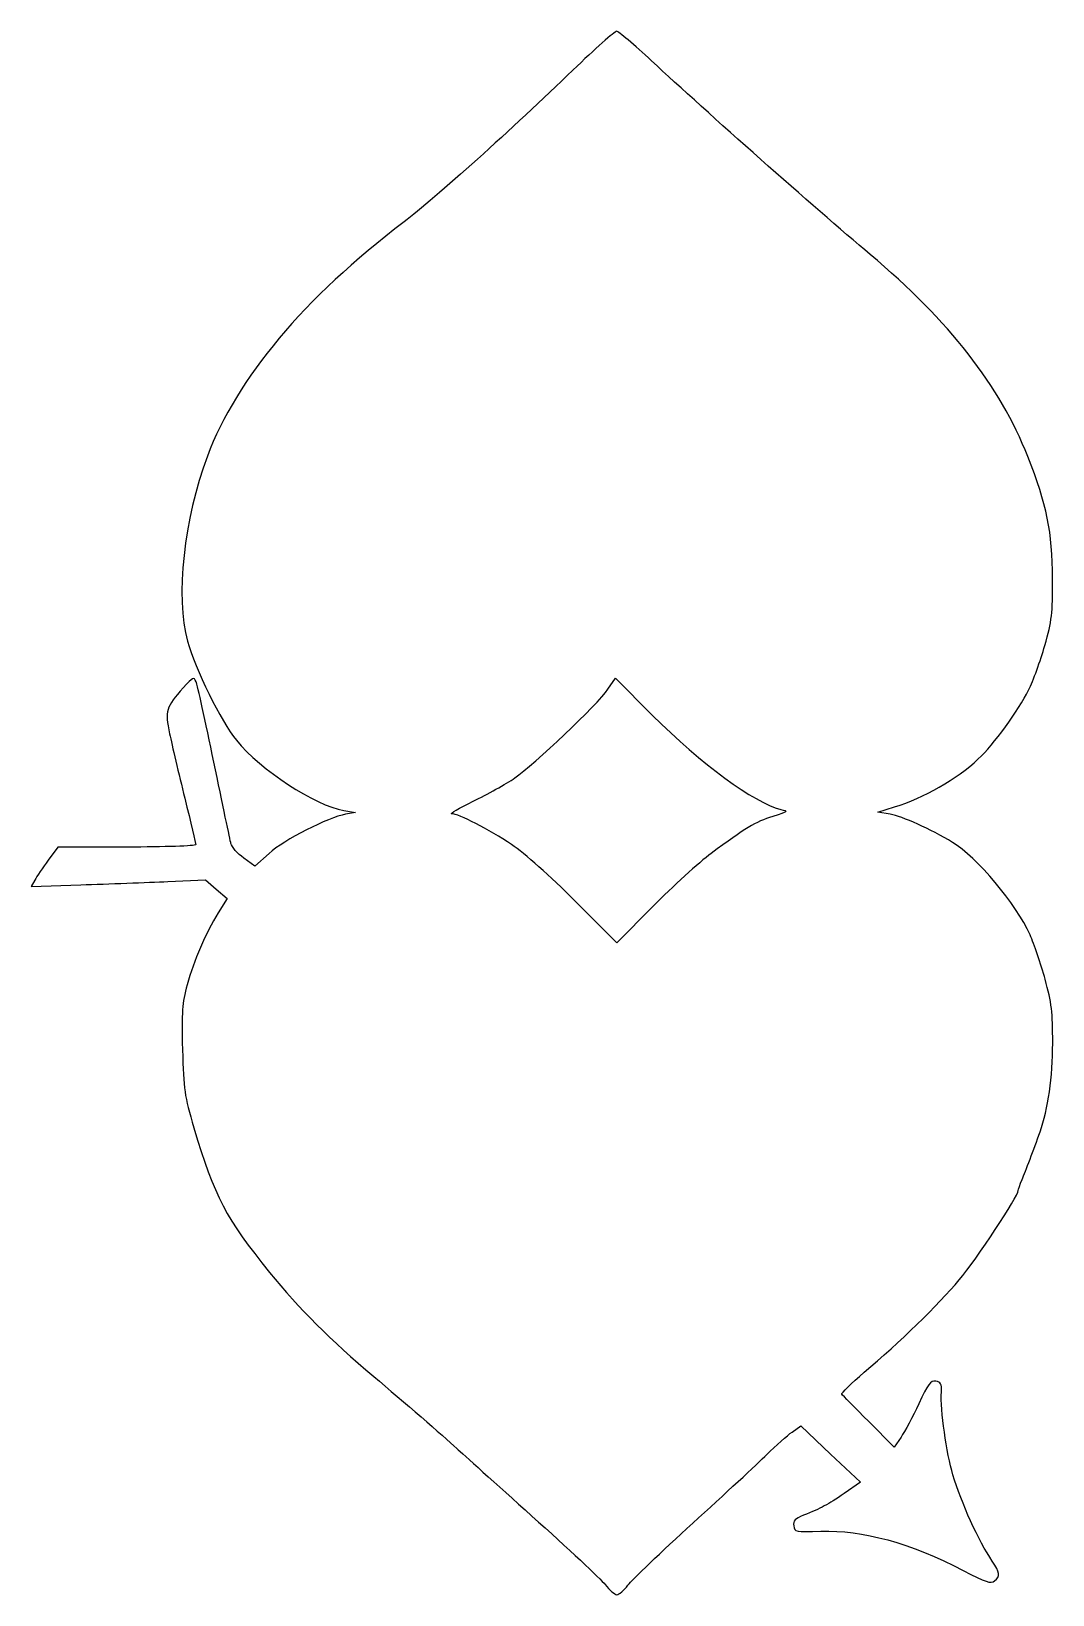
# Model space of a CAD drawing. Header units: centimetres. Extents: x -4.9 to 4.9, y -7.6 to 7.3.
import ezdxf

# ---------------------------------------------------------------- set-up
doc = ezdxf.new("R2010")
doc.units = ezdxf.units.CM
doc.header["$MEASUREMENT"] = 0
doc.layers.add('Layer 1', color=7, linetype='Continuous')

msp = doc.modelspace()

# ---------------------------------------------------------------- linework, layer by layer
at = {"layer": 'Layer 1'}
for points, knots in [([(0.60486, -7.52373), (0.56323, -7.47077), (0.24937, -7.17686), (-0.0926, -6.87058), (-0.0926, -6.87058), (-0.43458, -6.56431), (-0.75605, -6.2755), (-0.80698, -6.2288), (-0.80698, -6.2288), (-0.94414, -6.10302), (-1.31539, -5.78146), (-1.59896, -5.54282), (-1.59896, -5.54282), (-2.01238, -5.19489), (-2.30566, -4.90178), (-2.59026, -4.55206), (-2.59026, -4.55206), (-3.00656, -4.04051), (-3.11668, -3.8302), (-3.31131, -3.175), (-3.31131, -3.175), (-3.40248, -2.86807), (-3.41032, -2.81447), (-3.42023, -2.43001), (-3.42023, -2.43001), (-3.42952, -2.07003), (-3.42366, -1.9893), (-3.37552, -1.81384), (-3.37552, -1.81384), (-3.31276, -1.58507), (-3.20065, -1.32581), (-3.07899, -1.12809), (-3.07899, -1.12809), (-3.07899, -1.12809), (-2.99632, -0.99373), (-2.99632, -0.99373), (-2.99632, -0.99373), (-2.99632, -0.99373), (-3.09889, -0.9046), (-3.09889, -0.9046), (-3.09889, -0.9046), (-3.09889, -0.9046), (-3.20146, -0.81547), (-3.20146, -0.81547), (-3.20146, -0.81547), (-3.20146, -0.81547), (-3.55865, -0.83064), (-3.55865, -0.83064), (-3.55865, -0.83064), (-3.7551, -0.83898), (-4.1283, -0.85328), (-4.38798, -0.86241), (-4.38798, -0.86241), (-4.38798, -0.86241), (-4.86012, -0.87902), (-4.86012, -0.87902), (-4.86012, -0.87902), (-4.86012, -0.87902), (-4.8267, -0.81654), (-4.8267, -0.81654), (-4.8267, -0.81654), (-4.80832, -0.78218), (-4.75108, -0.69751), (-4.69949, -0.62839), (-4.69949, -0.62839), (-4.69949, -0.62839), (-4.60568, -0.50271), (-4.60568, -0.50271), (-4.60568, -0.50271), (-4.60568, -0.50271), (-3.94987, -0.50271), (-3.94987, -0.50271), (-3.94987, -0.50271), (-3.58918, -0.50271), (-3.29406, -0.4929), (-3.29406, -0.48091), (-3.29406, -0.48091), (-3.29406, -0.46891), (-3.34103, -0.26949), (-3.39843, -0.03773), (-3.39843, -0.03773), (-3.45584, 0.19403), (-3.52066, 0.46988), (-3.54249, 0.57527), (-3.54249, 0.57527), (-3.58809, 0.79548), (-3.5783, 0.82841), (-3.41223, 1.01341), (-3.41223, 1.01341), (-3.32046, 1.11563), (-3.31089, 1.12021), (-3.29087, 1.07151), (-3.29087, 1.07151), (-3.27891, 1.04244), (-3.20256, 0.69718), (-3.1212, 0.30427), (-3.1212, 0.30427), (-3.03984, -0.08864), (-2.96679, -0.43679), (-2.95887, -0.46942), (-2.95887, -0.46942), (-2.95096, -0.50204), (-2.89639, -0.56409), (-2.83761, -0.60732), (-2.83761, -0.60732), (-2.83761, -0.60732), (-2.73075, -0.68591), (-2.73075, -0.68591), (-2.73075, -0.68591), (-2.73075, -0.68591), (-2.59569, -0.56356), (-2.59569, -0.56356), (-2.59569, -0.56356), (-2.45299, -0.43431), (-2.03147, -0.21863), (-1.86714, -0.19079), (-1.86714, -0.19079), (-1.86714, -0.19079), (-1.77271, -0.17479), (-1.77271, -0.17479), (-1.77271, -0.17479), (-1.77271, -0.17479), (-1.88458, -0.15502), (-1.88458, -0.15502), (-1.88458, -0.15502), (-2.16064, -0.10623), (-2.67438, 0.22961), (-2.90674, 0.51318), (-2.90674, 0.51318), (-3.05108, 0.68933), (-3.30249, 1.19839), (-3.37246, 1.4562), (-3.37246, 1.4562), (-3.48759, 1.88036), (-3.40835, 2.61785), (-3.18324, 3.21715), (-3.18324, 3.21715), (-2.90347, 3.96199), (-2.26493, 4.72257), (-1.30969, 5.44878), (-1.30969, 5.44878), (-1.0236, 5.66628), (-0.26798, 6.34507), (0.29732, 6.8924), (0.29732, 6.8924), (0.50774, 7.09613), (0.69447, 7.26281), (0.71228, 7.26281), (0.71228, 7.26281), (0.73008, 7.26281), (0.88072, 7.13608), (1.04702, 6.98119), (1.04702, 6.98119), (1.57436, 6.49002), (2.59452, 5.58644), (3.12706, 5.13883), (3.12706, 5.13883), (3.87904, 4.50679), (4.36289, 3.88681), (4.62874, 3.21469), (4.62874, 3.21469), (4.81015, 2.75602), (4.86213, 2.49913), (4.8643, 2.05052), (4.8643, 2.05052), (4.86589, 1.7193), (4.85808, 1.6521), (4.7905, 1.41552), (4.7905, 1.41552), (4.74893, 1.27), (4.67969, 1.0795), (4.63664, 0.99219), (4.63664, 0.99219), (4.53974, 0.79569), (4.30197, 0.47016), (4.15696, 0.33548), (4.15696, 0.33548), (3.9511, 0.14428), (3.639, -0.03457), (3.36021, -0.12108), (3.36021, -0.12108), (3.36021, -0.12108), (3.20146, -0.17034), (3.20146, -0.17034), (3.20146, -0.17034), (3.20146, -0.17034), (3.31903, -0.1905), (3.31903, -0.1905), (3.31903, -0.1905), (3.43301, -0.21004), (3.70346, -0.33203), (3.91193, -0.45793), (3.91193, -0.45793), (4.14418, -0.59819), (4.51721, -1.04336), (4.6495, -1.33815), (4.6495, -1.33815), (4.68914, -1.42648), (4.75398, -1.61694), (4.7936, -1.76141), (4.7936, -1.76141), (4.85491, -1.98498), (4.8656, -2.07524), (4.86544, -2.36802), (4.86544, -2.36802), (4.86527, -2.69537), (4.82271, -2.99376), (4.74468, -3.21469), (4.74468, -3.21469), (4.68558, -3.38205), (4.60763, -3.58848), (4.57334, -3.66848), (4.57334, -3.66848), (4.55369, -3.71433), (4.5376, -3.76109), (4.5376, -3.77239), (4.5376, -3.77239), (4.5376, -3.82494), (4.13872, -4.42845), (3.97637, -4.62151), (3.97637, -4.62151), (3.76994, -4.86702), (3.40826, -5.21931), (3.07155, -5.50285), (3.07155, -5.50285), (2.94562, -5.6089), (2.84902, -5.70299), (2.8569, -5.71195), (2.8569, -5.71195), (2.86478, -5.7209), (2.98066, -5.83761), (3.11441, -5.9713), (3.11441, -5.9713), (3.11441, -5.9713), (3.3576, -6.21437), (3.3576, -6.21437), (3.3576, -6.21437), (3.3576, -6.21437), (3.42184, -6.11982), (3.42184, -6.11982), (3.42184, -6.11982), (3.45718, -6.06782), (3.53309, -5.92498), (3.59053, -5.80241), (3.59053, -5.80241), (3.67904, -5.61354), (3.70373, -5.5808), (3.75248, -5.58775), (3.75248, -5.58775), (3.80015, -5.59454), (3.80917, -5.61179), (3.80518, -5.68854), (3.80518, -5.68854), (3.79622, -5.86045), (3.85387, -6.27528), (3.91498, -6.47866), (3.91498, -6.47866), (3.996, -6.7483), (4.15882, -7.1051), (4.2907, -7.30203), (4.2907, -7.30203), (4.36322, -7.41032), (4.36681, -7.44281), (4.31133, -7.48885), (4.31133, -7.48885), (4.2768, -7.51751), (4.22948, -7.50168), (4.01368, -7.38924), (4.01368, -7.38924), (3.51158, -7.12763), (3.0523, -7.00089), (2.65906, -7.01541), (2.65906, -7.01541), (2.41466, -7.02443), (2.40747, -7.02303), (2.39918, -6.96461), (2.39918, -6.96461), (2.39233, -6.91636), (2.41057, -6.89658), (2.49179, -6.8642), (2.49179, -6.8642), (2.66423, -6.79545), (2.72013, -6.76547), (2.88052, -6.65577), (2.88052, -6.65577), (2.88052, -6.65577), (3.03584, -6.54954), (3.03584, -6.54954), (3.03584, -6.54954), (3.03584, -6.54954), (2.75085, -6.2813), (2.75085, -6.2813), (2.75085, -6.2813), (2.75085, -6.2813), (2.46587, -6.01306), (2.46587, -6.01306), (2.46587, -6.01306), (2.46587, -6.01306), (2.38387, -6.07122), (2.38387, -6.07122), (2.38387, -6.07122), (2.33877, -6.10321), (2.23044, -6.1999), (2.14313, -6.28607), (2.14313, -6.28607), (2.05581, -6.37225), (1.73847, -6.66632), (1.43791, -6.93955), (1.43791, -6.93955), (1.13736, -7.21279), (0.85993, -7.47767), (0.82141, -7.52817), (0.82141, -7.52817), (0.78289, -7.57868), (0.73543, -7.62), (0.71596, -7.62), (0.71596, -7.62), (0.69648, -7.62), (0.64649, -7.57668), (0.60486, -7.52373)], [0, 0, 0, 0, 0.01234568, 0.01234568, 0.01234568, 0.01234568, 0.02469136, 0.02469136, 0.02469136, 0.02469136, 0.03703704, 0.03703704, 0.03703704, 0.03703704, 0.04938272, 0.04938272, 0.04938272, 0.04938272, 0.0617284, 0.0617284, 0.0617284, 0.0617284, 0.07407407, 0.07407407, 0.07407407, 0.07407407, 0.08641975, 0.08641975, 0.08641975, 0.08641975, 0.09876543, 0.09876543, 0.09876543, 0.09876543, 0.11111111, 0.11111111, 0.11111111, 0.11111111, 0.12345679, 0.12345679, 0.12345679, 0.12345679, 0.13580247, 0.13580247, 0.13580247, 0.13580247, 0.14814815, 0.14814815, 0.14814815, 0.14814815, 0.16049383, 0.16049383, 0.16049383, 0.16049383, 0.17283951, 0.17283951, 0.17283951, 0.17283951, 0.18518519, 0.18518519, 0.18518519, 0.18518519, 0.19753086, 0.19753086, 0.19753086, 0.19753086, 0.20987654, 0.20987654, 0.20987654, 0.20987654, 0.22222222, 0.22222222, 0.22222222, 0.22222222, 0.2345679, 0.2345679, 0.2345679, 0.2345679, 0.24691358, 0.24691358, 0.24691358, 0.24691358, 0.25925926, 0.25925926, 0.25925926, 0.25925926, 0.27160494, 0.27160494, 0.27160494, 0.27160494, 0.28395062, 0.28395062, 0.28395062, 0.28395062, 0.2962963, 0.2962963, 0.2962963, 0.2962963, 0.30864198, 0.30864198, 0.30864198, 0.30864198, 0.32098765, 0.32098765, 0.32098765, 0.32098765, 0.33333333, 0.33333333, 0.33333333, 0.33333333, 0.34567901, 0.34567901, 0.34567901, 0.34567901, 0.35802469, 0.35802469, 0.35802469, 0.35802469, 0.37037037, 0.37037037, 0.37037037, 0.37037037, 0.38271605, 0.38271605, 0.38271605, 0.38271605, 0.39506173, 0.39506173, 0.39506173, 0.39506173, 0.40740741, 0.40740741, 0.40740741, 0.40740741, 0.41975309, 0.41975309, 0.41975309, 0.41975309, 0.43209877, 0.43209877, 0.43209877, 0.43209877, 0.44444444, 0.44444444, 0.44444444, 0.44444444, 0.45679012, 0.45679012, 0.45679012, 0.45679012, 0.4691358, 0.4691358, 0.4691358, 0.4691358, 0.48148148, 0.48148148, 0.48148148, 0.48148148, 0.49382716, 0.49382716, 0.49382716, 0.49382716, 0.50617284, 0.50617284, 0.50617284, 0.50617284, 0.51851852, 0.51851852, 0.51851852, 0.51851852, 0.5308642, 0.5308642, 0.5308642, 0.5308642, 0.54320988, 0.54320988, 0.54320988, 0.54320988, 0.55555556, 0.55555556, 0.55555556, 0.55555556, 0.56790123, 0.56790123, 0.56790123, 0.56790123, 0.58024691, 0.58024691, 0.58024691, 0.58024691, 0.59259259, 0.59259259, 0.59259259, 0.59259259, 0.60493827, 0.60493827, 0.60493827, 0.60493827, 0.61728395, 0.61728395, 0.61728395, 0.61728395, 0.62962963, 0.62962963, 0.62962963, 0.62962963, 0.64197531, 0.64197531, 0.64197531, 0.64197531, 0.65432099, 0.65432099, 0.65432099, 0.65432099, 0.66666667, 0.66666667, 0.66666667, 0.66666667, 0.67901235, 0.67901235, 0.67901235, 0.67901235, 0.69135802, 0.69135802, 0.69135802, 0.69135802, 0.7037037, 0.7037037, 0.7037037, 0.7037037, 0.71604938, 0.71604938, 0.71604938, 0.71604938, 0.72839506, 0.72839506, 0.72839506, 0.72839506, 0.74074074, 0.74074074, 0.74074074, 0.74074074, 0.75308642, 0.75308642, 0.75308642, 0.75308642, 0.7654321, 0.7654321, 0.7654321, 0.7654321, 0.77777778, 0.77777778, 0.77777778, 0.77777778, 0.79012346, 0.79012346, 0.79012346, 0.79012346, 0.80246914, 0.80246914, 0.80246914, 0.80246914, 0.81481481, 0.81481481, 0.81481481, 0.81481481, 0.82716049, 0.82716049, 0.82716049, 0.82716049, 0.83950617, 0.83950617, 0.83950617, 0.83950617, 0.85185185, 0.85185185, 0.85185185, 0.85185185, 0.86419753, 0.86419753, 0.86419753, 0.86419753, 0.87654321, 0.87654321, 0.87654321, 0.87654321, 0.88888889, 0.88888889, 0.88888889, 0.88888889, 0.90123457, 0.90123457, 0.90123457, 0.90123457, 0.91358025, 0.91358025, 0.91358025, 0.91358025, 0.92592593, 0.92592593, 0.92592593, 0.92592593, 0.9382716, 0.9382716, 0.9382716, 0.9382716, 0.95061728, 0.95061728, 0.95061728, 0.95061728, 0.96296296, 0.96296296, 0.96296296, 0.96296296, 0.97530864, 0.97530864, 0.97530864, 0.97530864, 1, 1, 1, 1]), ([(1.61396, -0.5634), (1.9392, -0.3208), (2.03409, -0.26397), (2.2008, -0.21194), (2.2008, -0.21194), (2.34995, -0.1654), (2.3523, -0.16325), (2.27542, -0.14384), (2.27542, -0.14384), (2.01702, -0.0786), (1.52107, 0.28551), (1.05263, 0.75388), (1.05263, 0.75388), (1.05263, 0.75388), (0.70297, 1.10349), (0.70297, 1.10349), (0.70297, 1.10349), (0.70297, 1.10349), (0.63082, 0.99938), (0.63082, 0.99938), (0.63082, 0.99938), (0.52922, 0.85278), (-0.07267, 0.28009), (-0.256, 0.15559), (-0.256, 0.15559), (-0.34015, 0.09845), (-0.51852, -0.00161), (-0.65237, -0.06676), (-0.65237, -0.06676), (-0.78623, -0.13191), (-0.87875, -0.18522), (-0.85798, -0.18523), (-0.85798, -0.18523), (-0.79198, -0.18527), (-0.49982, -0.33539), (-0.286, -0.47913), (-0.286, -0.47913), (-0.16282, -0.56193), (0.08091, -0.77916), (0.3175, -1.017), (0.3175, -1.017), (0.3175, -1.017), (0.71438, -1.41597), (0.71438, -1.41597), (0.71438, -1.41597), (0.71438, -1.41597), (1.05833, -1.06862), (1.05833, -1.06862), (1.05833, -1.06862), (1.24751, -0.87758), (1.49754, -0.65023), (1.61396, -0.5634)], [0, 0, 0, 0, 0.07142857, 0.07142857, 0.07142857, 0.07142857, 0.14285714, 0.14285714, 0.14285714, 0.14285714, 0.21428571, 0.21428571, 0.21428571, 0.21428571, 0.28571429, 0.28571429, 0.28571429, 0.28571429, 0.35714286, 0.35714286, 0.35714286, 0.35714286, 0.42857143, 0.42857143, 0.42857143, 0.42857143, 0.5, 0.5, 0.5, 0.5, 0.57142857, 0.57142857, 0.57142857, 0.57142857, 0.64285714, 0.64285714, 0.64285714, 0.64285714, 0.71428571, 0.71428571, 0.71428571, 0.71428571, 0.78571429, 0.78571429, 0.78571429, 0.78571429, 0.85714286, 0.85714286, 0.85714286, 0.85714286, 1, 1, 1, 1])]:
    msp.add_open_spline(points, degree=3, knots=knots, dxfattribs=at)

doc.saveas('drawing.dxf')
